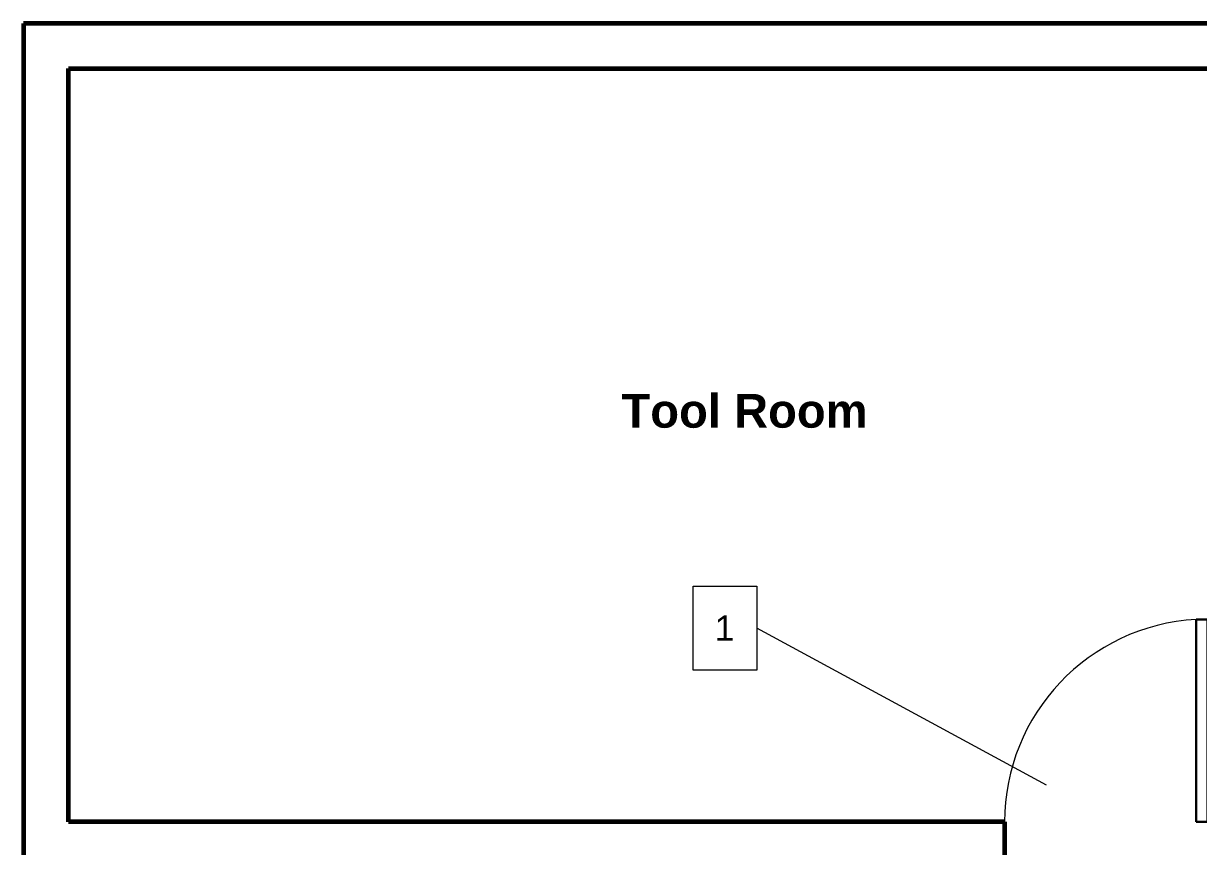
# Model space of a CAD drawing. Header units: inches. Extents: x -827 to 154, y -802 to 207.
# Drawn here: x -826.1 to -617.2, y 60.2 to 206.5 of the extents above; entities that cross this region are included whole.
import ezdxf

# ---------------------------------------------------------------- set-up
doc = ezdxf.new("R2010")
doc.units = ezdxf.units.IN
doc.header["$MEASUREMENT"] = 0
for name, color, linetype, lineweight in [('A-ANNO-NOTE', 131, 'Continuous', 9), ('A-AREA-IDEN', 2, 'Continuous', 9), ('A-DOOR', 31, 'Continuous', 18), ('A-WALL', 113, 'Continuous', 18)]:
    doc.layers.add(name, color=color, linetype=linetype, lineweight=lineweight)
doc.styles.add('Arial', font='arial.ttf', dxfattribs={"height": 4.5})
doc.styles.add('Arial_B', font='arialbd.ttf', dxfattribs={"height": 6})

# ---------------------------------------------------------------- blocks, each defined once
blk = doc.blocks.new('Single-Flush - 36_ x 84_-364649-Level 1')
at = {"layer": 'A-DOOR', "lineweight": 30}
for p, q in [((16, 4), (16, 40.01)), ((18, 40.01), (16, 40.01)), ((18, 4), (18, 40.01)), ((18, 4), (16, 4))]:
    blk.add_line(p, q, dxfattribs=at)
at = {"layer": 'A-DOOR', "lineweight": 9}
blk.add_arc((18, 4), 36.07, 93.1789, 180, dxfattribs=at)

msp = doc.modelspace()

# ---------------------------------------------------------------- linework, layer by layer
at = {"layer": 'A-ANNO-NOTE'}
msp.add_line((-644.259689, 71.070231), (-695.773936, 98.99181), dxfattribs=at)
at = {"layer": 'A-ANNO-NOTE', "flags": 128}
msp.add_lwpolyline([(-707.082282, 106.460156), (-695.773936, 106.460156), (-695.773936, 91.523463), (-707.082282, 91.523463)], close=True, dxfattribs=at)
at = {"layer": 'A-WALL', "lineweight": 60}
for p, q in [((-200.895614, 206.523576), (-826.145614, 206.523576)), ((-826.145614, 206.523576), (-826.145614, -765.976424)), ((-818.145614, 198.523576), (-608.145614, 198.523576)), ((-818.145614, 64.523576), (-818.145614, 198.523576)), ((-651.645614, 64.523576), (-818.145614, 64.523576)), ((-651.645614, 56.523576), (-651.645614, 64.523576))]:
    msp.add_line(p, q, dxfattribs=at)

# ---------------------------------------------------------------- block references
at = {"layer": 'A-DOOR'}
msp.add_blockref('Single-Flush - 36_ x 84_-364649-Level 1', (-633.645614, 60.523576), dxfattribs=at)

# ---------------------------------------------------------------- texts
at = {"layer": 'A-AREA-IDEN', "insert": (-719.82575, 140.63836), "char_height": 6, "width": 53.025, "attachment_point": 1, "style": 'Arial_B'}
msp.add_mtext('Tool Room', dxfattribs=at)

# ---------------------------------------------------------------- next in the draw order: texts
at = {"layer": 'A-ANNO-NOTE', "insert": (-703.242282, 101.245156), "char_height": 4.5, "width": 4.242, "attachment_point": 1, "style": 'Arial', "bg_fill": 3, "box_fill_scale": 1.25, "bg_fill_color": 256, "bg_fill_true_color": 13158600, "bg_fill_transparency": 0}
msp.add_mtext('1', dxfattribs=at)

doc.saveas('drawing.dxf')
